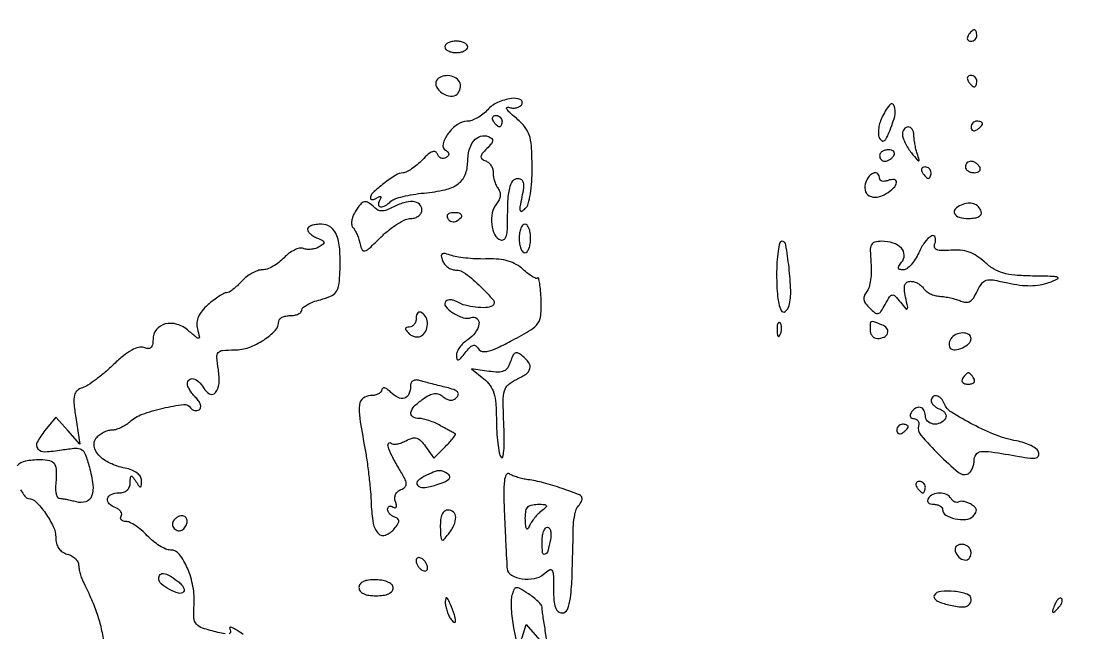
# Model space of a CAD drawing. Extents: x 0 to 4160, y 0 to 3120.
# Drawn here: x 2450.9 to 2635.1, y 1785.5 to 1892.5 of the extents above; entities that cross this region are included whole.
import ezdxf

# ---------------------------------------------------------------- set-up
doc = ezdxf.new("R2010")
doc.units = 0

msp = doc.modelspace()

# ---------------------------------------------------------------- linework, layer by layer
for points in [[(4159.499279, 606.274193, 0.000001), (4159.667734, 974.478125, 0.000057), (4159.806661, 1380.08378, 0.000034), (4159.883999, 1862.25), (4160, 3120), (3296.563358, 3120), (2433.126717, 3120)], [(757.647081, 3119.740147, 0.000002), (520.492565, 3119.487217, 0.4139)], [(1964.75, 0.149832, 0.000016), (2717.930904, 0.232101, 0.000028), (3351.473438, 0.357111)], [(2486.61393, 1785.33778, -0.017142), (2485.333789, 1785.598177, -0.017984), (2482.665428, 1786.339305, -0.138228), (2481.591054, 1787.045655, -0.167401), (2481.148214, 1788.145565, -0.029578), (2481.166512, 1790.40275, 0.061852), (2480.984654, 1793.629336, 0.056329), (2480.02328, 1796.823096, 0.063395), (2478.602489, 1799.239407, 0.2322), (2477.052994, 1800, -0.103293), (2476.236802, 1800.170432, -0.035262), (2475.159376, 1800.734375, -0.033285), (2474.024489, 1801.543291, -0.032716), (2473, 1802.5, 0.026843), (2471.999153, 1803.456861, 0.029809), (2470.934525, 1804.265625, 0.031138), (2469.954547, 1804.836924, 0.116915), (2469.266669, 1805, -0.066754), (2468.777107, 1805.065653, -0.139827), (2468.451247, 1805.262969, -0.190981), (2468.337507, 1805.555301, -0.137663), (2468.435239, 1805.895215, 0.160704), (2468.527613, 1806.281217, 0.122111), (2468.387051, 1806.695897, 0.094924), (2468.024563, 1807.077963, 0.064087), (2467.494256, 1807.36383, -0.09904), (2466.345644, 1808.090116, -0.255092), (2466.05583, 1808.9949, -0.252792), (2466.659957, 1809.734749, -0.09802), (2468, 1810, 0.072179), (2468.826776, 1810.119977, 0.107116), (2469.466217, 1810.470664, 0.116288), (2469.868722, 1811.029481, 0.096277), (2470.015313, 1811.75, -0.011938), (2470.047261, 1812.728916, -0.327416), (2470.201904, 1812.916542, -0.309569), (2470.436556, 1812.830411, -0.011213), (2471, 1812, 0.009202), (2471.576335, 1811.143194, 0.278515), (2471.803765, 1811.042449, 0.361034), (2471.953276, 1811.202428, 0.012306), (2471.984687, 1812.125, 0.140732), (2471.78874, 1812.832449, 0.0917), (2471.218092, 1813.466626, 0.071249), (2470.307873, 1813.979276, 0.043347), (2469.120536, 1814.325893, -0.059393), (2466.467903, 1815.193311, -0.09395), (2464.529359, 1816.58323, -0.143436), (2463.717052, 1818.157023, -0.224742), (2464.087927, 1819.605946, -0.057155), (2464.644885, 1820.139442, -0.043516), (2465.359996, 1820.590497, -0.044548), (2466.11613, 1820.898402, -0.074555), (2466.793704, 1821, 0.072226), (2467.50154, 1821.102785, 0.035478), (2468.355649, 1821.42362, 0.034274), (2469.21212, 1821.890152, 0.042091), (2469.936033, 1822.44211, -0.097436), (2472.098727, 1823.742335, -0.030485), (2475.744363, 1824.814757, -0.024405), (2479.358231, 1825.45873, -0.29427), (2480.574962, 1824.878708, 0.102089), (2480.861642, 1824.575294, 0.098612), (2481.248452, 1824.405475, 0.097197), (2481.675596, 1824.395516, 0.096069), (2482.076769, 1824.547446, 0.203411), (2482.318781, 1824.889415, 0.120745), (2482.305694, 1825.39661, 0.082331), (2482.024518, 1826.009026, 0.047709), (2481.507671, 1826.635186, -0.027953), (2480.930649, 1827.280603, -0.029871), (2480.442878, 1827.972747, -0.031278), (2480.099795, 1828.613445, -0.107687), (2480, 1829.071429, -0.217071), (2480.321239, 1829.776504, -0.245551), (2481.038349, 1829.947593, -0.129649), (2482.001333, 1829.414954, -0.074513), (2482.818633, 1828.359602, 0.146722), (2483.897192, 1827.315377, 0.354808), (2484.911766, 1827.525317, 0.155747), (2485.535826, 1829.106847, 0.056167), (2485.42482, 1831.550675, -0.017233), (2485.155736, 1833.724714, -0.196183), (2485.405284, 1834.534981, -0.20496), (2486.14438, 1834.920014, -0.018989), (2488.249756, 1835, 0.086513), (2490.744114, 1835.434844, 0.05789), (2493.345012, 1836.726186, 0.060969), (2495.361584, 1838.418804, 0.189917), (2496, 1840.038955, -0.197333), (2496.15077, 1840.406098, -0.086095), (2496.5875, 1840.717693, -0.066027), (2497.234488, 1840.929289, -0.046088), (2498, 1841, 0.046603), (2498.765487, 1841.071504, 0.066565), (2499.4125, 1841.285351, 0.086677), (2499.84903, 1841.600345, 0.195643), (2500, 1841.971408, -0.227388), (2500.205842, 1842.400628, -0.041849), (2500.954688, 1842.905068, -0.037579), (2502.005234, 1843.392007, -0.026293), (2503.25, 1843.785718, 0.034041), (2505.02883, 1844.378797, 0.128053), (2505.960951, 1845.079482, 0.125495), (2506.443195, 1846.154169, 0.032126), (2506.650065, 1848.06431, 0.021254), (2506.654956, 1852.321457, 0.076513), (2506.13284, 1854.977778, 0.143584), (2505.058638, 1856.444811, 0.164857), (2503.420545, 1857, 0.03509), (2502.493452, 1856.934856, 0.053334), (2501.711035, 1856.737678, 0.069618), (2501.173807, 1856.449434, 0.239248), (2501, 1856.106989, 0.153237), (2501.122291, 1855.717332, 0.057182), (2501.50583, 1855.282194, 0.049833), (2502.063096, 1854.872014, 0.042157), (2502.721975, 1854.553194, -0.024162), (2503.593417, 1854.169535, -0.225324), (2503.83992, 1853.854863, -0.281664), (2503.724251, 1853.514766, -0.035086), (2503.062659, 1853.038725, -0.063503), (2502.431061, 1852.751551, -0.046539), (2501.676851, 1852.593246, -0.047168), (2500.920722, 1852.578412, -0.073069), (2500.284701, 1852.720991, 0.144897), (2499.607148, 1852.774368, 0.057859), (2498.715808, 1852.474269, 0.050807), (2497.767067, 1851.903142, 0.044371), (2496.905062, 1851.128471, -0.040444), (2496.012935, 1850.313998, -0.036833), (2494.974059, 1849.625238, -0.038848), (2493.949409, 1849.150144, -0.089362), (2493.116032, 1849, 0.08603), (2492.294107, 1848.857525, 0.040507), (2491.308824, 1848.4125, 0.038563), (2490.325939, 1847.765305, 0.043989), (2489.5, 1847, -0.021197), (2488.74563, 1846.23431, -0.025873), (2487.975717, 1845.5875, -0.025829), (2487.287167, 1845.12113, -0.136768), (2486.852619, 1845, 0.125162), (2486.391368, 1844.882701, 0.01854), (2485.558284, 1844.388822, 0.019919), (2484.599863, 1843.716049, 0.015958), (2483.622305, 1842.919394, 0.039778), (2482.579117, 1841.855521, 0.071468), (2481.937786, 1840.817359, 0.084267), (2481.677878, 1839.76686, 0.080011), (2481.77169, 1838.669394, -0.007886), (2482.103612, 1837.24656, -0.415145), (2481.965169, 1837.032261, -0.233349), (2481.640506, 1837.11456, -0.004065), (2480.228655, 1838.340133, 0.105008), (2478.231469, 1839.467176, 0.136601), (2476.141571, 1839.536164, 0.167154), (2474.599466, 1838.548228, 0.169029), (2474, 1836.825624, -0.046201), (2473.914747, 1835.90496, -0.166911), (2473.628587, 1835.399848, -0.203625), (2473.135, 1835.23473, -0.071993), (2472.392674, 1835.402811, 0.159951), (2471.476007, 1835.447942, 0.05963), (2470.267277, 1834.955124, 0.044259), (2468.822761, 1833.978037, 0.021919), (2467.167695, 1832.505782, -0.015678), (2465.645183, 1831.117026, -0.016452), (2464.062311, 1829.849453, -0.01632), (2462.628991, 1828.84833, -0.067534), (2461.676282, 1828.397256, 0.099903), (2460.726691, 1827.870478, 0.162309), (2460.254273, 1827.088342, 0.080025), (2460.17224, 1825.763559, 0.012463), (2460.494628, 1823.151274), (2461.186733, 1818.5), (2459.111049, 1820.882621), (2457.035366, 1823.265243), (2455.110084, 1820.887621, 0.045853), (2453.750464, 1818.852666, 0.312181), (2453.873604, 1817.714935, 0.230549), (2455.103677, 1817.188164, 0.02971), (2458.034528, 1817.505833, -0.018698), (2460.449123, 1817.821454, -0.163511), (2461.485853, 1817.576994, -0.167977), (2462.150371, 1816.758976, -0.019998), (2462.871893, 1814.501796, -0.035243), (2463.492562, 1811.423258, -0.121463), (2463.264121, 1809.414813, -0.228756), (2462.261541, 1808.450341, -0.145638), (2460.612094, 1808.405777, 0.008191), (2459.743225, 1808.623799, 0.008524), (2458.879093, 1808.810171, 0.008274), (2458.127042, 1808.94611, 0.036431), (2457.678434, 1808.986345, -0.251684), (2457.376881, 1809.154921, -0.073298), (2457.151742, 1809.656926, -0.054472), (2457.029097, 1810.387076, -0.034616), (2457.039125, 1811.25, 0.019367), (2457.147347, 1813.819187, 0.140093), (2456.814753, 1814.997955, 0.206411), (2455.976655, 1815.584107, 0.049491), (2454.25, 1815.764863, 0.04642), (2451.681908, 1815.53992, 0.164943), (2450.257436, 1814.748576, 0.214352)], [(2450.847983, 1810.533105, 0.030317), (2451.373738, 1809.736032, 0.030757), (2451.867319, 1809.156189, 0.20092), (2452.211045, 1809.007802, -0.198251), (2453.538006, 1808.443017, -0.040698), (2455.203688, 1806.447788, -0.042523), (2456.57352, 1804.105985, -0.11153), (2457, 1802.217819, 0.060421), (2457.129319, 1801.151582, 0.089706), (2457.512261, 1800.29481, 0.097009), (2458.143856, 1799.672332, 0.08242), (2459, 1799.289749, -0.061495), (2459.764677, 1798.985556, -0.065978), (2460.4125, 1798.510022, -0.074132), (2460.850654, 1797.942922, -0.128152), (2461, 1797.3698, 0.04701), (2461.062054, 1796.71125, 0.021723), (2461.259478, 1795.873136, 0.021293), (2461.545093, 1795.003578, 0.027669), (2461.883329, 1794.236431, -0.014896), (2463.239432, 1791.361836, -0.022404), (2464.231788, 1788.77424, -0.023809), (2464.945809, 1786.231878, -0.020426), (2465.458018, 1783.5, 0.004171)], [(2489.748152, 1785.201217, 0.03768), (2488.844516, 1785.865028, 0.016806), (2488.024623, 1786.339532, 0.092282), (2487.539394, 1786.493354, 0.447371), (2487.388108, 1786.361097, 0.142108), (2487.479146, 1786.033743, -0.180291), (2487.565166, 1785.602363, -0.312233), (2487.322598, 1785.349796, -0.091933)]]:
    msp.add_lwpolyline(points, format="xyb")
for points in [[(2616.5, 1890, 0.082592), (2616.343488, 1889.6179, 0.161196), (2616.3746, 1889.29375, 0.182303), (2616.586039, 1889.078288, 0.108972), (2616.940983, 1889, 0.093332), (2617.345238, 1889.076123, 0.09642), (2617.688914, 1889.29375, 0.099167), (2617.918938, 1889.618444, 0.105053), (2618, 1890, 0.042167), (2617.967655, 1890.382849, 0.061769), (2617.870461, 1890.70625, 0.081139), (2617.727648, 1890.92554, 0.210953), (2617.559017, 1891, 0.151918), (2617.34829, 1890.934461, 0.038439), (2617.066025, 1890.70625, 0.035638), (2616.768994, 1890.382774, 0.029505)], [(2525, 1888, 0.191087), (2525.151477, 1887.618118, 0.088204), (2525.5875, 1887.29375, 0.068025), (2526.234582, 1887.073693, 0.048028), (2527, 1887, 0.048028), (2527.765418, 1887.073693, 0.068025), (2528.4125, 1887.29375, 0.088204), (2528.848523, 1887.618118, 0.191087), (2529, 1888, 0.191087), (2528.848523, 1888.381882, 0.088204), (2528.4125, 1888.70625, 0.068025), (2527.765418, 1888.926307, 0.048028), (2527, 1889, 0.048028), (2526.234582, 1888.926307, 0.068025), (2525.5875, 1888.70625, 0.088204), (2525.151477, 1888.381882, 0.191087)], [(2523.570027, 1882.113307, 0.269997), (2523.541224, 1881.012338, 0.122546), (2524.553799, 1879.914766, 0.113561), (2526.021697, 1879.36956, 0.232792), (2527.155249, 1879.755249, 0.07732), (2527.513849, 1880.245979, 0.073646), (2527.713914, 1880.830625, 0.077915), (2527.729843, 1881.416864, 0.106708), (2527.553851, 1881.912868, 0.140479), (2526.737123, 1882.65576, 0.10253), (2525.543619, 1882.966387, 0.106363), (2524.361266, 1882.773567, 0.162312)], [(2616.5, 1882, 0.029505), (2616.768994, 1881.617226, 0.035638), (2617.066025, 1881.29375, 0.038439), (2617.34829, 1881.065539, 0.151918), (2617.559017, 1881, 0.210953), (2617.727648, 1881.07446, 0.081139), (2617.870461, 1881.29375, 0.061769), (2617.967655, 1881.617151, 0.042167), (2618, 1882, 0.105053), (2617.918938, 1882.381556, 0.099167), (2617.688914, 1882.70625, 0.09642), (2617.345238, 1882.923877, 0.093332), (2616.940983, 1883, 0.108972), (2616.586039, 1882.921712, 0.182303), (2616.3746, 1882.70625, 0.161196), (2616.343488, 1882.3821, 0.082592)], [(2532.5, 1877, -0.043594), (2531.675369, 1876.234697, -0.038436), (2530.696389, 1875.5875, -0.040407), (2529.71675, 1875.142324, -0.086656), (2528.901716, 1875, 0.159154), (2527.219017, 1874.450464, 0.07499), (2525.576965, 1872.822728, 0.09113), (2524.692766, 1871.030515, 0.335218), (2525.122172, 1869.924494, -0.060346), (2525.541343, 1869.589584, -0.182634), (2525.686141, 1869.2608, -0.198361), (2525.572407, 1868.937302, -0.072), (2525.192173, 1868.618769, -0.11509), (2524.767237, 1868.475871, -0.124281), (2524.335848, 1868.541981, -0.115579), (2523.964538, 1868.812421, -0.090361), (2523.711263, 1869.243769, 0.195854), (2523.357437, 1869.633215, 0.204912), (2522.840768, 1869.655055, 0.08836), (2522.101835, 1869.213876, 0.02255), (2521.086898, 1868.25, -0.024815), (2520.169203, 1867.386341, -0.027701), (2519.202258, 1866.651165, -0.028595), (2518.318367, 1866.124329, -0.113702), (2517.711045, 1865.966731, 0.135151), (2516.427506, 1865.575109, 0.023901), (2514.349, 1864.114321, 0.020946), (2512.415576, 1862.47825, 0.209649), (2512, 1861.53069, 0.252234), (2512.099061, 1861.346817, 0.161007), (2512.339137, 1861.282127, 0.085192), (2512.711432, 1861.367745, 0.03941), (2513.154508, 1861.595492, -0.029004), (2513.613152, 1861.843426, -0.315645), (2513.809017, 1861.809017, -0.315645), (2513.843426, 1861.613152, -0.029004), (2513.595492, 1861.154508, 0.147868), (2513.395658, 1860.403211, 0.381459), (2513.752553, 1860.029573, 0.156161), (2514.618184, 1860.232575, 0.061384), (2515.595253, 1860.995253, -0.115848), (2516.26217, 1861.408496, -0.019822), (2517.703601, 1861.829898, -0.020684), (2519.470255, 1862.194315, -0.01715), (2521.375017, 1862.439006, 0.031589), (2525.071891, 1863.022804, 0.101263), (2527.336169, 1864.038366, 0.144639), (2528.566463, 1865.623404, 0.093463), (2529, 1867.922445, -0.064801), (2529.270376, 1869.99988, -0.106932), (2530.071765, 1871.570137, -0.146444), (2531.248553, 1872.366654, -0.169242), (2532.596156, 1872.324728, -0.072818), (2533.200778, 1871.985107, -0.262977), (2533.366275, 1871.592929, -0.147), (2533.140546, 1871.069128, -0.021652), (2532.35179, 1870.208933, 0.020476), (2531.538883, 1869.326574, 0.153528), (2531.320789, 1868.809046, 0.264338), (2531.497423, 1868.416368, 0.062974), (2532.148492, 1868.05606, -0.086878), (2532.67493, 1867.731125, -0.06931), (2533.108469, 1867.222718, -0.069285), (2533.386701, 1866.614979, -0.086675), (2533.45965, 1866, 0.054726), (2533.495953, 1865.334481, 0.034118), (2533.67579, 1864.573437, 0.033978), (2533.959439, 1863.838169, 0.051417), (2534.311092, 1863.25, -0.088169), (2534.625826, 1862.623777, -0.097306), (2534.690658, 1861.949343, -0.088571), (2534.49364, 1861.25066, -0.060372), (2534.045681, 1860.555042, 0.123771), (2533.295327, 1858.987444, 0.078215), (2533.205607, 1856.951169, 0.084756), (2533.727655, 1855.143768, 0.20332), (2534.756113, 1854.242957, 0.217041), (2535.294749, 1854.302061, 0.160262), (2535.693708, 1854.760413, 0.077735), (2535.927189, 1855.701239, 0.024001), (2535.985904, 1857.164629, -0.011424), (2536.043135, 1860.991144, -0.047275), (2536.347819, 1863.281015, -0.098003), (2536.916434, 1864.54701, -0.242934), (2537.793741, 1865, -0.167183), (2538.382617, 1864.797439, -0.177281), (2538.704915, 1864.280243, -0.083957), (2538.741937, 1863.327541, -0.019751), (2538.474102, 1861.75, 0.008758), (2538.144049, 1860.035275, 0.113191), (2538.178194, 1859.388989, 0.482379), (2538.459003, 1859.272349, 0.064553), (2539.056286, 1859.711639, 0.132416), (2539.580031, 1860.576673, 0.029698), (2539.96246, 1862.27294, 0.026593), (2540.20429, 1864.478827, 0.016361), (2540.265177, 1867.091516, 0.013186), (2540.136774, 1870.677671, 0.066729), (2539.748916, 1872.637074, 0.095252), (2538.923723, 1874.082955, 0.042368), (2537.353538, 1875.628742, -0.01472), (2536.354486, 1876.509087, -0.057497), (2535.822576, 1877.135272, -0.384132), (2535.857741, 1877.377439, -0.261828), (2536.148849, 1877.430691, 0.066361), (2536.828522, 1877.293832, 0.070088), (2537.507273, 1877.343996, 0.077928), (2538.08166, 1877.566291, 0.123731), (2538.457866, 1877.931826, 0.461011), (2538.184064, 1878.785491, 0.138787), (2536.632576, 1878.973617, 0.066773), (2534.237198, 1878.262731, 0.103717)], [(2601.386039, 1875.581099, 0.039696), (2601.013385, 1874.574868, 0.041759), (2600.812214, 1873.539276, 0.045524), (2600.796268, 1872.623698, 0.12058), (2600.996876, 1872.005055, 0.094915), (2601.369441, 1871.599345, 0.268795), (2601.737252, 1871.557411, 0.155964), (2602.111772, 1871.886615, 0.033458), (2602.511068, 1872.666154, 0.032751), (2603.63907, 1875.84478, 0.162372), (2603.552265, 1877.714091, 0.588403), (2602.733042, 1877.828503, 0.053006)], [(2535, 1875, -0.042167), (2534.967655, 1874.617151, -0.061769), (2534.870461, 1874.29375, -0.081139), (2534.727648, 1874.07446, -0.210953), (2534.559017, 1874, -0.151918), (2534.34829, 1874.065539, -0.038439), (2534.066025, 1874.29375, -0.035638), (2533.768994, 1874.617226, -0.029505), (2533.5, 1875, -0.082592), (2533.343488, 1875.3821, -0.161196), (2533.3746, 1875.70625, -0.182303), (2533.586039, 1875.921712, -0.108972), (2533.940983, 1876, -0.093332), (2534.345238, 1875.923877, -0.09642), (2534.688914, 1875.70625, -0.099167), (2534.918938, 1875.381556, -0.105053)], [(2605, 1872.69113, 0.083991), (2605.107589, 1872.05517, 0.029443), (2605.464605, 1871.196533, 0.028257), (2605.976315, 1870.280461, 0.029455), (2606.581635, 1869.44113, 0.002861), (2607.591, 1868.216717, 0.194068), (2607.823967, 1868.091771, 0.533799), (2607.922297, 1868.208733, 0.00647), (2607.581635, 1869.331787, -0.01875), (2607.358865, 1870.136842, -0.013845), (2607.170855, 1871.042087, -0.014034), (2607.040764, 1871.908574, -0.030248), (2607, 1872.581787, 0.068778), (2606.925082, 1873.123848, 0.085072), (2606.70625, 1873.5834, 0.099897), (2606.381338, 1873.890679, 0.140509), (2606, 1874, 0.129981), (2605.618646, 1873.899158, 0.100678), (2605.29375, 1873.615519, 0.08866), (2605.075249, 1873.191223, 0.074813)], [(2617, 1873.940983, 0.108972), (2617.078288, 1873.586039, 0.182303), (2617.29375, 1873.3746, 0.161196), (2617.6179, 1873.343488, 0.082592), (2618, 1873.5, 0.029505), (2618.382774, 1873.768994, 0.035638), (2618.70625, 1874.066025, 0.038439), (2618.934461, 1874.34829, 0.151918), (2619, 1874.559017, 0.210953), (2618.92554, 1874.727648, 0.081139), (2618.70625, 1874.870461, 0.061769), (2618.382849, 1874.967655, 0.042167), (2618, 1875, 0.105053), (2617.618444, 1874.918938, 0.099167), (2617.29375, 1874.688914, 0.09642), (2617.076123, 1874.345238, 0.093332)], [(2601, 1869, 0.092995), (2601.071618, 1868.618268, 0.096318), (2601.276414, 1868.29375, 0.099231), (2601.581949, 1868.076556, 0.105429), (2601.940983, 1868, 0.089642), (2602.346558, 1868.073302, 0.053229), (2602.7871, 1868.29375, 0.051032), (2603.193797, 1868.617485, 0.06081), (2603.5, 1869, 0.139169), (2603.607943, 1869.379648, 0.191142), (2603.478525, 1869.70625, 0.138808), (2603.110654, 1869.926733, 0.066118), (2602.559017, 1870, 0.062283), (2601.962904, 1869.925455, 0.080552), (2601.457961, 1869.70625, 0.097988), (2601.120018, 1869.381379, 0.153634)], [(2616, 1867, 0.153634), (2616.120018, 1866.618621, 0.097988), (2616.457961, 1866.29375, 0.080552), (2616.962904, 1866.074545, 0.062283), (2617.559017, 1866, 0.066118), (2618.110654, 1866.073267, 0.138808), (2618.478525, 1866.29375, 0.191142), (2618.607943, 1866.620352, 0.139169), (2618.5, 1867, 0.06081), (2618.193797, 1867.382515, 0.051032), (2617.7871, 1867.70625, 0.053229), (2617.346558, 1867.926698, 0.089642), (2616.940983, 1868, 0.105429), (2616.581949, 1867.923444, 0.099231), (2616.276414, 1867.70625, 0.096318), (2616.071618, 1867.381732, 0.092995)], [(2608.5, 1866, 0.029505), (2608.768994, 1865.617226, 0.035638), (2609.066025, 1865.29375, 0.038439), (2609.34829, 1865.065539, 0.151918), (2609.559017, 1865, 0.210953), (2609.727648, 1865.07446, 0.081139), (2609.870461, 1865.29375, 0.061769), (2609.967655, 1865.617151, 0.042167), (2610, 1866, 0.105053), (2609.918938, 1866.381556, 0.099167), (2609.688914, 1866.70625, 0.09642), (2609.345238, 1866.923877, 0.093332), (2608.940983, 1867, 0.108972), (2608.586039, 1866.921712, 0.182303), (2608.3746, 1866.70625, 0.161196), (2608.343488, 1866.3821, 0.082592)], [(2598.573119, 1864.32995, 0.145686), (2598.465066, 1862.93073, 0.215874), (2599.185967, 1861.957392, 0.171312), (2600.562695, 1861.722833, 0.097222), (2602.160523, 1862.332321, 0.05209), (2603.457842, 1863.344034, 0.166056), (2603.95364, 1864.307471, 0.430086), (2603.576785, 1864.786896, 0.115176), (2602.5, 1864.638374, -0.055937), (2601.925634, 1864.488865, -0.100118), (2601.440625, 1864.516384, -0.147206), (2601.122486, 1864.710807, -0.184534), (2601, 1865.031385, 0.191829), (2600.704638, 1865.772915, 0.280544), (2600.044896, 1865.952428, 0.149734), (2599.202189, 1865.401973, 0.082312)], [(2509.312216, 1859.12833, 0.049931), (2508.926717, 1858.347244, 0.059202), (2508.730881, 1857.548454, 0.069292), (2508.74217, 1856.851961, 0.151981), (2508.974605, 1856.37833, -0.064518), (2509.320693, 1855.902681, -0.02529), (2509.674002, 1855.17051, -0.024526), (2509.980743, 1854.330134, -0.028018), (2510.188221, 1853.5, 0.074105), (2510.529899, 1852.524282, 0.36899), (2511.028195, 1852.325812, 0.106218), (2511.850604, 1852.818326, 0.006951), (2513.862209, 1854.75, -0.026561), (2515.263623, 1855.9939, -0.028879), (2516.751832, 1857.045312, -0.030075), (2518.119097, 1857.787286, -0.109703), (2519.076923, 1858, 0.076454), (2519.811626, 1858.113003, 0.089539), (2520.435096, 1858.440625, 0.100755), (2520.851887, 1858.927953, 0.127359), (2521, 1859.5, 0.211559), (2520.566945, 1860.477677, 0.16607), (2519.491313, 1860.942267, 0.096811), (2517.824822, 1860.75072, 0.046017), (2515.826899, 1859.907359, -0.036435), (2514.812698, 1859.456197, -0.086646), (2514.002411, 1859.314719, -0.110523), (2513.317478, 1859.467992, -0.086488), (2512.692641, 1859.907359, 0.045423), (2511.677266, 1860.753293, 0.210617), (2510.944655, 1860.893176, 0.170066), (2510.245746, 1860.451671, 0.028066)], [(2615.25, 1860.333333, 0.104495), (2614.193609, 1859.627946, 0.334991), (2614.092635, 1858.839276, 0.205092), (2614.938054, 1858.200476, 0.0607), (2616.583333, 1858, 0.038154), (2617.610835, 1858.078521, 0.086414), (2618.347269, 1858.326613, 0.146345), (2618.730167, 1858.711485, 0.206343), (2618.770833, 1859.1875, 0.105913), (2618.265195, 1860.044994, 0.128789), (2617.482895, 1860.547307, 0.110386), (2616.456004, 1860.644899, 0.063931)], [(2525.510081, 1857.983688, 0.090427), (2525.820631, 1857.639411, 0.095498), (2526.22714, 1857.434921, 0.099685), (2526.665803, 1857.401101, 0.108373), (2527.069098, 1857.542705, 0.050477), (2527.838655, 1858.13314, 0.315493), (2527.933879, 1858.592818, 0.25701), (2527.519563, 1858.914842, 0.039415), (2526.440983, 1859, 0.067432), (2525.890269, 1858.925389, 0.140899), (2525.524436, 1858.701458, 0.190788), (2525.397824, 1858.36964, 0.136093)], [(2538, 1854.5, 0.038131), (2538.073116, 1853.542644, 0.057076), (2538.29375, 1852.734375, 0.074992), (2538.617064, 1852.182831, 0.226478), (2539, 1852, 0.226478), (2539.382936, 1852.182831, 0.074992), (2539.70625, 1852.734375, 0.057076), (2539.926884, 1853.542644, 0.038131), (2540, 1854.5, 0.038131), (2539.926884, 1855.457356, 0.057076), (2539.70625, 1856.265625, 0.074992), (2539.382936, 1856.817169, 0.226478), (2539, 1857, 0.226478), (2538.617064, 1856.817169, 0.074992), (2538.29375, 1856.265625, 0.057076), (2538.073116, 1855.457356, 0.038131)], [(2607.839706, 1852, -0.035752), (2607.22995, 1850.851833, -0.043603), (2606.496971, 1849.88125, -0.049275), (2605.754906, 1849.205908, -0.161351), (2605.133444, 1849, -0.053931), (2604.5224, 1849.066101, -0.294895), (2604.299301, 1849.290836, -0.199701), (2604.370684, 1849.670169, -0.028133), (2604.853762, 1850.323794, 0.178989), (2605.299188, 1851.589039, 0.187671), (2604.80214, 1852.809481, 0.128801), (2603.376707, 1853.696856, 0.075299), (2601.375189, 1854, 0.063099), (2600.179092, 1853.848451, 0.216702), (2599.584508, 1853.368746, 0.123962), (2599.368696, 1852.396628, 0.016119), (2599.498022, 1850.259483, -0.029023), (2599.550982, 1848.731437, -0.030502), (2599.42426, 1847.233027, -0.032032), (2599.154553, 1845.9639, -0.105206), (2598.758736, 1845.209294, 0.077039), (2598.338009, 1844.505742, 0.138472), (2598.264739, 1843.842237, 0.113398), (2598.55153, 1843.146608, 0.042156), (2599.238282, 1842.333147, 0.02929), (2600.182713, 1841.493326, 0.227548), (2600.7426, 1841.367656, 0.194514), (2601.245901, 1841.720103, 0.021068), (2601.981756, 1842.965911, -0.015303), (2602.75573, 1844.311435, -0.224014), (2603.20227, 1844.602363, -0.243013), (2603.688404, 1844.430348, -0.01792), (2604.647506, 1843.332575, 0.006707), (2605.59456, 1842.198235, 0.439347), (2605.823461, 1842.190494, 0.247727), (2605.911559, 1842.484637, 0.003923), (2605.549077, 1844.25, -0.02649), (2605.339905, 1845.567982, -0.104085), (2605.424047, 1846.382014, -0.188515), (2605.789366, 1846.830939, -0.129482), (2606.431258, 1847, -0.073905), (2607.052564, 1846.907661, -0.052158), (2607.703904, 1846.632812, -0.05206), (2608.285731, 1846.228277, -0.072647), (2608.70031, 1845.75, 0.08928), (2609.151766, 1845.262691, 0.04801), (2609.852591, 1844.83346, 0.045748), (2610.675653, 1844.521629, 0.053395), (2611.5, 1844.385182, -0.025531), (2612.391362, 1844.288181, -0.016078), (2613.419734, 1844.088699, -0.016137), (2614.421148, 1843.826562, -0.028326), (2615.226756, 1843.537113, 0.088825), (2616.094092, 1843.339166, 0.148172), (2616.814437, 1843.520806, 0.112066), (2617.448271, 1844.128579, 0.038934), (2618.064873, 1845.243036, -0.046114), (2618.849697, 1846.614748, -0.17496), (2619.645219, 1847.173755, -0.109976), (2620.838299, 1847.229925, -0.013234), (2623.436661, 1846.707286, 0.024639), (2625.495222, 1846.341845, 0.03441), (2627.361105, 1846.234193, 0.038197), (2629.055477, 1846.382864, 0.046241), (2630.598543, 1846.787234, 0.018336), (2632.126534, 1847.407081, 0.664474), (2632.11975, 1847.687188, 0.087667), (2631.292069, 1847.853872, 0.002554), (2627.706356, 1847.921053, -0.017363), (2624.646412, 1848.069108, -0.050301), (2622.564551, 1848.455662, -0.065811), (2620.932766, 1849.175654, -0.050217), (2619.373845, 1850.35417, 0.041731), (2618.013517, 1851.419234, 0.060122), (2616.645581, 1852.098243, 0.060884), (2615.16873, 1852.426987, 0.044176), (2613.482713, 1852.442354, -0.01798), (2611.837516, 1852.3712, -0.098918), (2610.9698, 1852.538015, -0.245142), (2610.625658, 1852.944224, -0.14819), (2610.672213, 1853.588184, 0.157865), (2610.731216, 1854.694936, 0.489836), (2610.145103, 1854.942703, 0.107831), (2608.900532, 1853.838178, 0.053399)], [(2583, 1848.059017, 0.023213), (2583.17363, 1844.321074, 0.075107), (2583.769352, 1841.91558, 0.487193), (2584.497463, 1841.712972, 0.176168), (2585.1944, 1842.761247, 0.067745), (2585.466194, 1845.398494, 0.020539), (2585.169603, 1849.417868, 0.012145), (2584.613249, 1853.39407, 0.367152), (2583.899306, 1854, 0.348519), (2583.545519, 1853.719301, 0.019788), (2583.264171, 1852.254836, 0.02334), (2583.064804, 1850.336609, 0.014223)], [(2524.592127, 1850.620518, 0.079715), (2524.952589, 1849.998913, 0.064359), (2525.513943, 1849.467867, 0.06529), (2526.182407, 1849.10379, 0.088083), (2526.856989, 1848.972222, -0.159631), (2528.620764, 1848.361188, -0.029631), (2531.259729, 1846.095988, -0.028354), (2533.488513, 1843.681999, -0.462808), (2533.316531, 1842.726428, -0.121403), (2532.18111, 1842.394771, -0.037829), (2530.393335, 1842.45388, -0.038391), (2528.549038, 1842.799817, -0.072982), (2527.165888, 1843.397476, 0.058014), (2526.618394, 1843.653673, 0.065298), (2526.048197, 1843.764143, 0.074919), (2525.542634, 1843.719233, 0.13767), (2525.185041, 1843.518374, 0.382368), (2525.135787, 1842.623234, 0.080922), (2526.400895, 1841.482283, 0.065618), (2528.192019, 1840.636208, 0.170797), (2529.597199, 1840.675672, -0.266437), (2530.605121, 1840.518834, -0.267978), (2530.974967, 1839.570918, -0.119865), (2530.332843, 1838.009859, -0.096224), (2529, 1836.767927, 0.050003), (2528.237303, 1836.178227, 0.048279), (2527.596842, 1835.442404, 0.052199), (2527.163907, 1834.678192, 0.108471), (2527.031803, 1834.009453, 0.067445), (2527.128537, 1833.393406, 0.418661), (2527.383038, 1833.258514, 0.141314), (2527.805472, 1833.539138, 0.014134), (2528.571288, 1834.495129, -0.025631), (2529.356182, 1835.430061, -0.130897), (2529.925671, 1835.787781, -0.236711), (2530.408101, 1835.707784, -0.097313), (2530.871441, 1835.208013, 0.211811), (2531.542947, 1834.748838, 0.107215), (2532.587396, 1834.781536, 0.050597), (2534.207319, 1835.365556, 0.011305), (2536.831157, 1836.697508, 0.01237), (2540.05872, 1838.533016, 0.103106), (2541.285438, 1839.669674, 0.137064), (2541.789757, 1841.070502, 0.027743), (2541.836902, 1843.738991, 0.01014), (2541.743428, 1845.346432, 0.019665), (2541.592373, 1846.624028, 0.020706), (2541.413513, 1847.513595, 0.584699), (2541.231251, 1847.564584, -0.304646), (2540.935466, 1847.50648, -0.034959), (2540.297892, 1847.828222, -0.032706), (2539.518189, 1848.364658, -0.020505), (2538.677559, 1849.085773, 0.059664), (2537.488851, 1849.954005, 0.055705), (2536.101494, 1850.541155, 0.049236), (2534.466383, 1850.856753, 0.031647), (2532.534008, 1850.912814, -0.01738), (2530.823471, 1850.913649, -0.014734), (2529.019687, 1851.030537, -0.014985), (2527.381819, 1851.23492, -0.039769), (2526.235138, 1851.507777, 0.018905), (2525.046249, 1851.843605, 0.185237), (2524.53838, 1851.777813, 0.323321), (2524.368444, 1851.426219, 0.047838)], [(2520, 1840.559017, -0.075398), (2519.909664, 1839.963367, -0.088978), (2519.6475, 1839.457961, -0.100711), (2519.257629, 1839.120101, -0.129035), (2518.8, 1839, 0.055646), (2518.286264, 1838.942647, 0.328701), (2518.119574, 1838.75, 0.193675), (2518.219722, 1838.431309, 0.024582), (2518.712868, 1837.887132, 0.074436), (2519.219746, 1837.512254, 0.072722), (2519.818176, 1837.298536, 0.077894), (2520.413694, 1837.2733, 0.11056), (2520.912868, 1837.446149, 0.140858), (2521.672185, 1838.282182, 0.10943), (2521.964985, 1839.481355, 0.111319), (2521.722651, 1840.675382, 0.149924), (2521, 1841.5, 0.139169), (2520.620352, 1841.607943, 0.191142), (2520.29375, 1841.478525, 0.138808), (2520.073267, 1841.110654, 0.066118)], [(2583.078947, 1838.416667, 0.018894), (2583.137993, 1837.670344, 0.168741), (2583.279315, 1837.37858, 0.470617), (2583.461564, 1837.395823, 0.054073), (2583.683114, 1837.8125, 0.051402), (2583.839148, 1838.359369, 0.05415), (2583.876576, 1838.916927, 0.060344), (2583.797407, 1839.402231, 0.126455), (2583.604167, 1839.729167, 0.296942), (2583.385309, 1839.77538, 0.208169), (2583.200665, 1839.592839, 0.077125), (2583.089945, 1839.112848, 0.028489)], [(2599.333333, 1838.5, 0.083601), (2599.42979, 1837.927149, 0.092916), (2599.707664, 1837.440625, 0.100545), (2600.121585, 1837.11528, 0.116963), (2600.60765, 1837, 0.105725), (2601.78379, 1837.251506, 0.209304), (2602.412761, 1837.944774, 0.253809), (2602.269325, 1838.765783, 0.134377), (2601.412469, 1839.395215, 0.008194), (2600.004975, 1839.909021, 0.187194), (2599.583259, 1839.893632, 0.279922), (2599.373149, 1839.59829, 0.01812)], [(2613.458881, 1836.933469, 0.057716), (2613.248301, 1836.484153, 0.065126), (2613.156976, 1836.01661, 0.074807), (2613.192894, 1835.602416, 0.138261), (2613.356736, 1835.30993, 0.230479), (2614.197884, 1835.019605, 0.076784), (2615.486858, 1835.381846, 0.075769), (2616.621817, 1836.122972, 0.213422), (2617, 1836.968615, 0.265206), (2616.58666, 1837.693087, 0.136786), (2615.545943, 1837.972124, 0.107374), (2614.309109, 1837.690536, 0.145882)], [(2536.48529, 1832.953652, -0.063956), (2535.990553, 1831.88918, -0.146933), (2535.330574, 1831.314744, -0.113052), (2534.340547, 1831.114793, -0.029975), (2532.723814, 1831.253843), (2529.645245, 1831.705681), (2531.822623, 1829.942548, -0.067161), (2532.906976, 1828.792529, -0.080793), (2533.566847, 1827.462876, -0.05678), (2533.909629, 1825.641122, -0.017422), (2534.015313, 1822.839707, 0.01381), (2534.080506, 1820.701845, 0.01648), (2534.263849, 1818.693955, 0.015349), (2534.523892, 1817.026552, 0.095309), (2534.839892, 1816.224819, 0.650185), (2535.124282, 1816.267134, 0.045525), (2535.318862, 1817.341981, 0.023279), (2535.398894, 1819.266838, 0.010213), (2535.334009, 1821.818601, -0.007429), (2535.202655, 1826.055941, -0.070496), (2535.42767, 1827.852059, -0.150292), (2536.10753, 1828.927492, -0.07041), (2537.50943, 1829.822343, 0.04288), (2539.210907, 1830.781315, 0.180931), (2539.874206, 1831.722578, 0.221766), (2539.688679, 1832.738718, 0.065346), (2538.584098, 1833.930205, 0.053266), (2537.832695, 1834.429286, 0.232919), (2537.314612, 1834.440781, 0.17832), (2536.89725, 1834.020884, 0.030537)], [(2519, 1828.626405, -0.101032), (2518.722466, 1827.266932, -0.220031), (2517.950251, 1826.569054, -0.193798), (2516.831987, 1826.659983, -0.080527), (2515.58062, 1827.562237, 0.032231), (2514.972577, 1828.096564, 0.086431), (2514.464307, 1828.363818, 0.215414), (2514.145705, 1828.32776, 0.264351), (2514, 1828.071429, -0.180377), (2513.847511, 1827.662488, -0.091543), (2513.4125, 1827.314732, -0.071518), (2512.765245, 1827.079187, -0.051602), (2512, 1827, 0.174194), (2510.714821, 1826.538249, 0.194229), (2510.089456, 1825.38604, 0.066603), (2510.135222, 1823.030731, 0.008746), (2510.983357, 1818.087758, -0.011291), (2511.372846, 1815.746372, -0.007023), (2511.728845, 1812.984997, -0.007045), (2512.00349, 1810.249825, -0.012653), (2512.140303, 1807.998031, 0.035179), (2512.493972, 1804.664766, 0.146171), (2513.3933, 1802.878072, 0.31083), (2514.664367, 1802.60521, 0.123003), (2516.176887, 1803.722062, 0.024324), (2516.80349, 1804.5613, 0.140054), (2516.973192, 1805.083149, 0.243504), (2516.797195, 1805.455441, 0.081888), (2516.25, 1805.745955, -0.065175), (2515.772108, 1805.979654, -0.064004), (2515.367188, 1806.32969, -0.069532), (2515.093086, 1806.737923, -0.113599), (2515, 1807.14235, -0.119997), (2515.078549, 1807.464933, -0.187044), (2515.290385, 1807.651959, -0.152563), (2515.610483, 1807.668192, -0.075506), (2515.988546, 1807.507079, 0.113704), (2516.325785, 1807.392643, 0.328537), (2516.52591, 1807.511019, 0.156516), (2516.558247, 1807.864305, 0.036809), (2516.384791, 1808.439633, -0.091709), (2516.263517, 1809.093086, -0.10492), (2516.39484, 1809.713841, -0.105087), (2516.766653, 1810.227061, -0.092266), (2517.331575, 1810.573743, 0.097576), (2518.05677, 1811.029357, 0.233978), (2518.272018, 1811.608879, 0.099335), (2517.990703, 1812.51165, 0.011867), (2516.939068, 1814.332172, -0.020617), (2515.777209, 1816.427297, -0.043614), (2515.092533, 1818.151849, -0.259726), (2515.211287, 1818.689301, -0.431813), (2515.631483, 1818.70185, 0.183754), (2516.01027, 1818.53181, 0.054747), (2516.654378, 1818.564619, 0.04683), (2517.42873, 1818.765539, 0.035999), (2518.226915, 1819.121441, -0.051494), (2519.289486, 1819.556353, -0.143983), (2520.086389, 1819.556035, -0.130243), (2520.805747, 1819.119505, -0.038852), (2521.628779, 1818.119604), (2523.066694, 1816.066694), (2525.11668, 1818.11668, 0.011469), (2525.879095, 1818.914896, 0.020145), (2526.466566, 1819.613441, 0.016299), (2526.874359, 1820.177034, 0.452859), (2526.833333, 1820.333333, -0.009489), (2526.610844, 1820.449907, -0.000556), (2525.940965, 1820.818229, -0.000841), (2525.144508, 1821.259051, -0.000619), (2524.263569, 1821.75, 0.025155), (2523.296258, 1822.228496, 0.021834), (2522.239478, 1822.632812, 0.022416), (2521.249398, 1822.914222, 0.05809), (2520.513569, 1823, -0.135025), (2519.411668, 1823.303093, -0.316804), (2519.080889, 1824.043116, -0.149751), (2519.672955, 1825.151657, -0.043012), (2521.18185, 1826.414819, -0.032675), (2522.308556, 1827.098937, -0.092303), (2523.18555, 1827.366645, -0.121307), (2523.954417, 1827.266715, -0.080685), (2524.724231, 1826.813905, 0.05413), (2525.395085, 1826.369988, 0.109264), (2526.004804, 1826.208605, 0.12456), (2526.572113, 1826.3276, 0.082889), (2527.115598, 1826.715598, 0.160808), (2527.365744, 1827.212329, 0.24418), (2527.21174, 1827.659958, 0.106667), (2526.557509, 1828.0592, 0.025243), (2525.323216, 1828.420704, -0.002913), (2524.11412, 1828.716929, -0.002332), (2522.815257, 1829.049629, -0.002357), (2521.616547, 1829.368682, -0.005984), (2520.75, 1829.614875, 0.061239), (2520.003422, 1829.740308, 0.140487), (2519.453879, 1829.608724, 0.168308), (2519.118963, 1829.229276, 0.097722)], [(2615.5, 1830, 0.146489), (2615.397987, 1829.620597, 0.191582), (2615.538811, 1829.29375, 0.134005), (2615.925364, 1829.072951, 0.063222), (2616.5, 1829, 0.063222), (2617.074636, 1829.072951, 0.134005), (2617.461189, 1829.29375, 0.191582), (2617.602013, 1829.620597, 0.146489), (2617.5, 1830, 0.025622), (2617.235369, 1830.382847, 0.032351), (2616.951311, 1830.70625, 0.033983), (2616.686704, 1830.937141, 0.163822), (2616.5, 1831, 0.163822), (2616.313296, 1830.937141, 0.033983), (2616.048689, 1830.70625, 0.032351), (2615.764631, 1830.382847, 0.025622)], [(2610, 1826.106989, 0.143057), (2610.112624, 1825.72141, 0.06009), (2610.459243, 1825.300071, 0.052693), (2610.965294, 1824.909697, 0.046375), (2611.563382, 1824.614052, -0.069381), (2612.114498, 1824.309425, -0.099723), (2612.484691, 1823.894529, -0.123594), (2612.617935, 1823.437686, -0.148943), (2612.504365, 1823.007063, -0.149092), (2611.602231, 1822.213883, -0.142187), (2610.392825, 1822.040079, -0.163763), (2609.395801, 1822.539517, -0.197968), (2609, 1823.5, 0.125162), (2608.752589, 1824.47288, 0.222397), (2608.100276, 1824.953572, 0.200209), (2607.253571, 1824.783876, 0.106457), (2606.5, 1824, 0.087051), (2606.347511, 1823.618117, 0.165916), (2606.387477, 1823.29375, 0.178935), (2606.612485, 1823.077634, 0.103144), (2606.98482, 1823, -0.120705), (2607.383236, 1822.902396, -0.127421), (2607.682078, 1822.632812, -0.115026), (2607.832105, 1822.227242, -0.086217), (2607.809778, 1821.75, 0.236796), (2608.227708, 1820.087389, 0.019406), (2611.372669, 1816.712183, 0.018818), (2614.767078, 1813.58618, 0.263482), (2616.3375, 1813.281921, 0.126943), (2616.784267, 1813.572346, 0.066555), (2617.165988, 1814.11975, 0.059501), (2617.429207, 1814.825132, 0.05631), (2617.525437, 1815.586088, -0.14153), (2617.86419, 1816.702976, -0.227691), (2618.69731, 1817.210761, -0.062922), (2620.514904, 1817.163398, -0.004763), (2625.383027, 1816.37151, 0.012317), (2627.384755, 1816.076862, 0.082879), (2628.38408, 1816.120727, 0.256434), (2628.789705, 1816.470287, 0.171451), (2628.800898, 1817.097306, 0.14982), (2628.389265, 1817.6749, 0.045261), (2627.468382, 1818.257044, 0.040838), (2626.260207, 1818.755989, 0.03457), (2624.917871, 1819.085759, -0.051151), (2621.438735, 1820.063634, -0.02587), (2617.291791, 1821.955181, -0.021438), (2613.574353, 1824.096188, -0.161118), (2612.305348, 1825.64666, 0.102341), (2611.739116, 1826.529323, 0.150971), (2610.935585, 1826.964925, 0.244878), (2610.285623, 1826.775759, 0.204604)], [(2604, 1820.940983, 0.108972), (2604.078288, 1820.586039, 0.182303), (2604.29375, 1820.3746, 0.161196), (2604.6179, 1820.343488, 0.082592), (2605, 1820.5, 0.029505), (2605.382774, 1820.768994, 0.035638), (2605.70625, 1821.066025, 0.038439), (2605.934461, 1821.34829, 0.151918), (2606, 1821.559017, 0.210953), (2605.92554, 1821.727648, 0.081139), (2605.70625, 1821.870461, 0.061769), (2605.382849, 1821.967655, 0.042167), (2605, 1822, 0.105053), (2604.618444, 1821.918938, 0.099167), (2604.29375, 1821.688914, 0.09642), (2604.076123, 1821.345238, 0.093332)], [(2522, 1813.179715, 0.059262), (2520.337543, 1812.174466, 0.42465), (2520.248892, 1811.336575, 0.254855), (2521.314792, 1810.918273, 0.044585), (2523.497843, 1811.393223, 0.021287), (2524.881175, 1811.891766, 0.075997), (2525.685681, 1812.374199, 0.214425), (2525.901728, 1812.814162, 0.265619), (2525.692314, 1813.211322, 0.033215), (2524.758285, 1813.721476, 0.110969), (2524.079871, 1813.86783, 0.08807), (2523.318878, 1813.726011, 0.016385)], [(2535.439895, 1805.784672, 0.000733), (2535.585481, 1802.553568, 0.001066), (2535.72416, 1799.703844, 0.000525), (2535.849712, 1797.282595, 0.018416), (2535.900505, 1796.717776, 0.240373), (2536.657758, 1795.606881, 0.088193), (2538.511638, 1794.982717, 0.079656), (2540.658148, 1795.004498, 0.139365), (2542.25, 1795.765747, -0.036558), (2543.280429, 1796.548974, -0.410216), (2543.737619, 1796.45548, -0.142003), (2543.966059, 1795.738374, -0.006569), (2544, 1793.154988, 0.019017), (2544.075205, 1791.178409, 0.067701), (2544.340253, 1789.942498, 0.12835), (2544.811105, 1789.256842, 0.180352), (2545.5, 1789, 0.307077), (2546.421403, 1789.624801, 0.061796), (2546.949269, 1791.644727, 0.025606), (2547.263805, 1795.520515, 0.003475), (2547.449748, 1803.665087, -0.021364), (2547.524065, 1804.931914, -0.025062), (2547.705551, 1806.121206, -0.025171), (2547.956223, 1807.095282, -0.121121), (2548.25, 1807.581753, 0.039671), (2548.537009, 1807.919034, 0.035321), (2548.779687, 1808.310331, 0.037059), (2548.947108, 1808.695073, 0.084287), (2549, 1809.006607, 0.309188), (2548.574677, 1809.628661, 0.009418), (2545.49172, 1810.762778, 0.018227), (2542.23287, 1811.760933, 0.033096), (2539.5, 1812.29957, -0.025064), (2538.645579, 1812.453771, -0.019315), (2537.731883, 1812.703987, -0.019682), (2536.894556, 1813.005166, -0.043385), (2536.28939, 1813.313603, 0.432997), (2535.741721, 1813.168392, 0.095794), (2535.416208, 1812.128493, 0.032837), (2535.311563, 1809.889575, 0.006154)], [(2607.5, 1811, 0.029505), (2607.768994, 1810.617226, 0.035638), (2608.066025, 1810.29375, 0.038439), (2608.34829, 1810.065539, 0.151918), (2608.559017, 1810, 0.210953), (2608.727648, 1810.07446, 0.081139), (2608.870461, 1810.29375, 0.061769), (2608.967655, 1810.617151, 0.042167), (2609, 1811, 0.105053), (2608.918938, 1811.381556, 0.099167), (2608.688914, 1811.70625, 0.09642), (2608.345238, 1811.923877, 0.093332), (2607.940983, 1812, 0.108972), (2607.586039, 1811.921712, 0.182303), (2607.3746, 1811.70625, 0.161196), (2607.343488, 1811.3821, 0.082592)], [(2609.5, 1809, 0.139169), (2609.392057, 1808.620352, 0.191142), (2609.521475, 1808.29375, 0.138808), (2609.889346, 1808.073267, 0.066118), (2610.440983, 1808, -0.057899), (2611.03726, 1807.930721, -0.077093), (2611.542039, 1807.726045, -0.095911), (2611.880284, 1807.42314, -0.163747), (2612, 1807.067388, 0.267826), (2612.555156, 1806.10532, 0.079289), (2614.204604, 1805.473495, 0.073661), (2616.090717, 1805.359228, 0.176512), (2617.342304, 1805.942304, 0.057011), (2617.814661, 1806.53669, 0.178224), (2617.916909, 1807.02881, 0.168838), (2617.676781, 1807.487355, 0.050115), (2617.039387, 1807.975658, 0.041717), (2616.433063, 1808.283793, 0.046552), (2615.805595, 1808.473614, 0.052067), (2615.248516, 1808.527647, 0.137412), (2614.866844, 1808.417705, -0.138277), (2614.540565, 1808.324319, -0.100122), (2614.167728, 1808.398202, -0.085838), (2613.804777, 1808.629036, -0.069989), (2613.510081, 1808.983688, 0.147838), (2612.694795, 1809.704064, 0.106919), (2611.503526, 1809.966825, 0.107249), (2610.313188, 1809.713594, 0.149582)], [(2541.806163, 1806.75, 0.035382), (2541.163414, 1806.161633, 0.025967), (2540.53557, 1805.426563, 0.026442), (2540.011931, 1804.664588, 0.05154), (2539.693981, 1804, -0.134811), (2539.485623, 1803.702677, -0.484625), (2539.291724, 1803.744208, -0.089714), (2539.14186, 1804.268732, -0.017665), (2539.078947, 1805.25, -0.035091), (2539.136983, 1806.649262, -0.136682), (2539.457943, 1807.445243, -0.169197), (2540.098092, 1807.86521, -0.061426), (2541.19113, 1808, -0.011124), (2542.458597, 1807.971798, -0.273814), (2542.740946, 1807.787206, -0.336883), (2542.682421, 1807.487161, -0.014441)], [(2477.542705, 1805.069098, 0.195483), (2477.412739, 1804.300347, 0.177971), (2477.849183, 1803.620737, 0.173509), (2478.632003, 1803.375083, 0.18866), (2479.36052, 1803.693853, 0.094258), (2479.860497, 1804.428701, 0.135693), (2479.969472, 1805.203471, 0.182678), (2479.664889, 1805.772622, 0.181466), (2479.059017, 1806, 0.08447), (2478.65652, 1805.931514, 0.05343), (2478.225445, 1805.726548, 0.051896), (2477.832549, 1805.425195, 0.064898)], [(2524.218598, 1804.016353, 0.007674), (2524.296959, 1802.227304, 0.198364), (2524.503768, 1801.800011, 0.413816), (2524.83856, 1801.81889, 0.020071), (2525.619912, 1802.766353, 0.049554), (2526.608301, 1804.376852, 0.116508), (2526.913512, 1805.745282, 0.207988), (2526.513909, 1806.633765, 0.186626), (2525.566883, 1807, 0.163353), (2524.958528, 1806.795798, 0.12532), (2524.518225, 1806.244316, 0.080296), (2524.267778, 1805.318449, 0.0331)], [(2543.473942, 1801.864693, -0.017494), (2543.001236, 1799.801609, -0.245929), (2542.503578, 1799.259321, -0.488106), (2542.091193, 1799.519116, -0.025117), (2542, 1801.333333, -0.033583), (2542.068684, 1802.35478, -0.051415), (2542.276884, 1803.216667, -0.066714), (2542.580829, 1803.810615, -0.245928), (2542.942582, 1804, -0.238073), (2543.270066, 1803.834701, -0.098319), (2543.487485, 1803.372754, -0.067651), (2543.562859, 1802.682673, -0.041011)], [(2614.229167, 1799.8125, 0.113253), (2614.877068, 1798.749304, 0.165501), (2615.846361, 1798.257027, 0.244413), (2616.653027, 1798.540134, 0.190724), (2617, 1799.416667, 0.099038), (2616.879125, 1800.020927, 0.097945), (2616.534896, 1800.534896, 0.097945), (2616.020927, 1800.879125, 0.099038), (2615.416667, 1801, 0.077096), (2614.841384, 1800.910766, 0.119977), (2614.414714, 1800.651172, 0.144529), (2614.204183, 1800.264262, 0.134046)], [(2520, 1798.118034, 0.085235), (2520.073533, 1797.689814, 0.053414), (2520.29375, 1797.230237, 0.051777), (2520.617474, 1796.810561, 0.064269), (2521, 1796.5, 0.076764), (2521.382383, 1796.338175, 0.154201), (2521.70625, 1796.357263, 0.186277), (2521.920761, 1796.550471, 0.117858), (2522, 1796.881966, 0.085235), (2521.926467, 1797.310186, 0.053414), (2521.70625, 1797.769763, 0.051777), (2521.382526, 1798.189439, 0.064269), (2521, 1798.5, 0.076764), (2520.617617, 1798.661825, 0.154201), (2520.29375, 1798.642737, 0.186277), (2520.079239, 1798.449529, 0.117858)], [(2478.234456, 1794.61932, -0.037977), (2478.854069, 1794.06995, -0.061309), (2479.278484, 1793.508204, -0.086444), (2479.457529, 1793.020897, -0.246054), (2479.352974, 1792.686307, -0.271093), (2478.456021, 1792.451595, -0.055383), (2476.873522, 1793.091336, -0.054654), (2475.434753, 1794.084178, -0.217739), (2475, 1795.035184, -0.18425), (2475.250638, 1795.692251, -0.247326), (2475.837507, 1795.911175, -0.10324), (2476.834536, 1795.565628, -0.02753)], [(2510, 1793.433117, 0.166156), (2510.207479, 1792.826004, 0.117166), (2510.773335, 1792.369426, 0.077291), (2511.709732, 1792.088588, 0.034289), (2513, 1792, 0.035303), (2514.245936, 1792.088081, 0.070389), (2515.193546, 1792.362318, 0.103682), (2515.786566, 1792.793677, 0.185923), (2516, 1793.34782, 0.187755), (2515.784973, 1793.900261, 0.095985), (2515.177725, 1794.349593, 0.067607), (2514.224729, 1794.655542, 0.03682), (2513, 1794.780937, 0.032773), (2511.688802, 1794.732271, 0.080077), (2510.758455, 1794.482351, 0.125455), (2510.205005, 1794.042203, 0.163775)], [(2536.73768, 1792.10489, 0.05905), (2536.605607, 1791.152628, 0.017675), (2536.628349, 1789.685066, 0.017454), (2536.770949, 1788.026092, 0.018074), (2537.02795, 1786.400451, 0.00532), (2537.493161, 1784.14692, 0.127765), (2537.781721, 1783.576549, 0.545139), (2538.081242, 1783.621797, 0.027928), (2538.505045, 1784.724867), (2539.220118, 1786.949734), (2541.183457, 1784.724867), (2543.146797, 1782.5), (2542.573398, 1785.875, -0.00341), (2542.353832, 1787.222967, -0.004215), (2542.168436, 1788.481841, -0.003482), (2542.029093, 1789.540845, -0.030976), (2542, 1790.00999, 0.174763), (2541.860462, 1790.397017, 0.026824), (2541.296386, 1791.007759, 0.027251), (2540.521958, 1791.682852, 0.020615), (2539.604717, 1792.33943, 0.012626), (2538.139734, 1793.247301, 0.153991), (2537.504111, 1793.392083, 0.273021), (2537.088612, 1793.098782, 0.041847)], [(2610.528623, 1792.046313, 0.260066), (2610.512559, 1791.687288, 0.105501), (2610.828803, 1791.291681, 0.067876), (2611.439788, 1790.916531, 0.03833), (2612.261247, 1790.627345, 0.019714), (2614.542353, 1790.111386, 0.083671), (2615.936575, 1790.088979, 0.182521), (2616.697642, 1790.51664, 0.176236), (2617, 1791.34782, 0.321864), (2616.335652, 1792.272937, 0.05448), (2614.084498, 1792.76777, 0.052574), (2611.689047, 1792.773683, 0.23273)], [(2525.085598, 1791, 0.053798), (2525.134067, 1790.317134, 0.029384), (2525.331527, 1789.5, 0.028934), (2525.632796, 1788.684071, 0.040566), (2526, 1788, 0.095694), (2526.592871, 1787.381869, 0.608383), (2526.885992, 1787.533606, 0.081911), (2526.695838, 1788.686554, 0.019739), (2526, 1790.5, 0.014925), (2525.608071, 1791.341871, 0.152377), (2525.343886, 1791.615423, 0.491407), (2525.161267, 1791.535375, 0.051935)], [(2631.564293, 1790.293128, 0.008399), (2631.21821, 1789.336218, 0.286372), (2631.270328, 1789.111181, 0.400052), (2631.463552, 1789.106486, 0.011214), (2632.124088, 1789.733333, 0.043285), (2632.558688, 1790.246577, 0.063152), (2632.837219, 1790.768815, 0.082976), (2632.927901, 1791.220211, 0.20742), (2632.806872, 1791.526461, 0.278911), (2632.538684, 1791.59249, 0.120343), (2632.210949, 1791.395085, 0.070189), (2631.866277, 1790.940734, 0.036269)]]:
    msp.add_lwpolyline(points, format="xyb", close=True)

doc.saveas('drawing.dxf')
